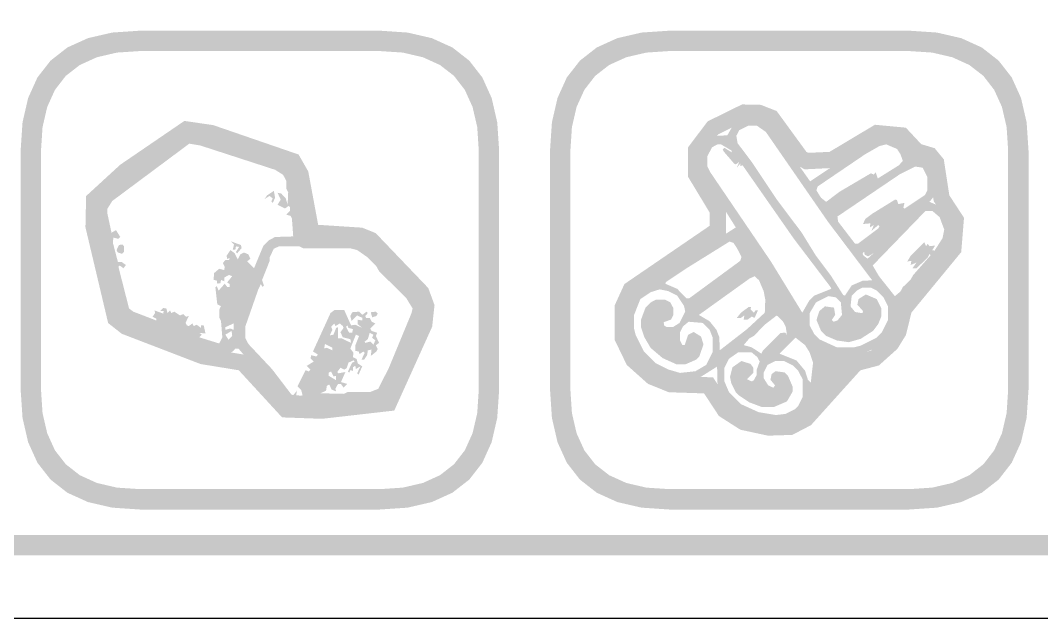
# Model space of a CAD drawing. Header units: millimetres. Extents: x 6 to 297, y 55 to 451.
# Drawn here: x 244.7 to 264.76, y 362.16 to 373.9 of the extents above; entities that cross this region are included whole.
import ezdxf

# ---------------------------------------------------------------- set-up
doc = ezdxf.new("R2010")
doc.units = ezdxf.units.MM
doc.layers.add('CUT', color=1, linetype='Continuous')
doc.layers.add('RASTER', color=7, linetype='Continuous')

msp = doc.modelspace()

# ---------------------------------------------------------------- hatches: boundary and pattern name
at = {"layer": 'RASTER'}
h = msp.add_hatch(color=7, dxfattribs=at)
h.paths.add_polyline_path([(208.2, 378.8), (208.234, 379.316), (208.337, 379.763), (208.509, 380.141), (208.75, 380.45), (209.059, 380.691), (209.438, 380.862), (209.884, 380.966), (210.4, 381), (267.6, 381), (268.116, 380.966), (268.563, 380.862), (268.941, 380.691), (269.25, 380.45), (269.491, 380.141), (269.663, 379.763), (269.766, 379.316), (269.8, 378.8), (269.8, 365.6), (269.766, 365.084), (269.662, 364.638), (269.491, 364.259), (269.25, 363.95), (268.941, 363.709), (268.563, 363.538), (268.116, 363.434), (267.6, 363.4), (210.4, 363.4), (209.884, 363.434), (209.438, 363.538), (209.059, 363.709), (208.75, 363.95), (208.509, 364.259), (208.337, 364.638), (208.234, 365.084), (208.2, 365.6)])
h.paths.add_polyline_path([(208.6, 378.8), (208.6, 365.6), (208.628, 365.178), (208.712, 364.813), (208.853, 364.503), (209.05, 364.25), (209.303, 364.053), (209.613, 363.912), (209.978, 363.828), (210.4, 363.8), (267.6, 363.8), (268.022, 363.828), (268.388, 363.912), (268.697, 364.053), (268.95, 364.25), (269.147, 364.503), (269.287, 364.813), (269.372, 365.178), (269.4, 365.6), (269.4, 378.8), (269.372, 379.222), (269.287, 379.588), (269.147, 379.897), (268.95, 380.15), (268.697, 380.347), (268.388, 380.488), (268.022, 380.572), (267.6, 380.6), (210.4, 380.6), (209.978, 380.572), (209.613, 380.488), (209.303, 380.347), (209.05, 380.15), (208.853, 379.897), (208.712, 379.588), (208.628, 379.222), (208.6, 378.8)], flags=0)
h = msp.add_hatch(color=7, dxfattribs=at)
h.paths.add_polyline_path([(244.7, 371.35), (244.737, 371.901), (244.847, 372.378), (245.03, 372.782), (245.288, 373.112), (245.618, 373.37), (246.022, 373.553), (246.499, 373.663), (247.05, 373.7), (251.75, 373.7), (252.301, 373.663), (252.778, 373.553), (253.182, 373.37), (253.513, 373.112), (253.77, 372.782), (253.953, 372.378), (254.063, 371.901), (254.1, 371.35), (254.1, 366.65), (254.063, 366.099), (253.953, 365.622), (253.77, 365.218), (253.513, 364.888), (253.182, 364.63), (252.778, 364.447), (252.301, 364.337), (251.75, 364.3), (247.05, 364.3), (246.499, 364.337), (246.022, 364.447), (245.618, 364.63), (245.288, 364.888), (245.03, 365.218), (244.847, 365.622), (244.737, 366.099), (244.7, 366.65)])
h.paths.add_polyline_path([(245.1, 371.35), (245.1, 366.65), (245.13, 366.193), (245.222, 365.797), (245.374, 365.462), (245.588, 365.188), (245.862, 364.974), (246.197, 364.822), (246.593, 364.73), (247.05, 364.7), (251.75, 364.7), (252.207, 364.73), (252.603, 364.822), (252.938, 364.974), (253.213, 365.188), (253.426, 365.462), (253.578, 365.797), (253.67, 366.193), (253.7, 366.65), (253.7, 371.35), (253.67, 371.807), (253.578, 372.203), (253.426, 372.538), (253.213, 372.813), (252.938, 373.026), (252.603, 373.178), (252.207, 373.27), (251.75, 373.3), (247.05, 373.3), (246.593, 373.27), (246.197, 373.178), (245.862, 373.026), (245.587, 372.813), (245.374, 372.538), (245.222, 372.203), (245.13, 371.807), (245.1, 371.35)], flags=0)
h = msp.add_hatch(color=7, dxfattribs=at)
h.paths.add_polyline_path([(255.1, 371.35), (255.137, 371.901), (255.247, 372.378), (255.43, 372.782), (255.688, 373.112), (256.018, 373.37), (256.422, 373.553), (256.899, 373.663), (257.45, 373.7), (262.15, 373.7), (262.701, 373.663), (263.178, 373.553), (263.582, 373.37), (263.913, 373.112), (264.17, 372.782), (264.353, 372.378), (264.463, 371.901), (264.5, 371.35), (264.5, 366.65), (264.463, 366.099), (264.353, 365.622), (264.17, 365.218), (263.913, 364.888), (263.582, 364.63), (263.178, 364.447), (262.701, 364.337), (262.15, 364.3), (257.45, 364.3), (256.899, 364.337), (256.422, 364.447), (256.018, 364.63), (255.687, 364.888), (255.43, 365.218), (255.247, 365.622), (255.137, 366.099), (255.1, 366.65)])
h.paths.add_polyline_path([(255.5, 371.35), (255.5, 366.65), (255.53, 366.193), (255.622, 365.797), (255.774, 365.462), (255.987, 365.188), (256.262, 364.974), (256.597, 364.822), (256.993, 364.73), (257.45, 364.7), (262.15, 364.7), (262.607, 364.73), (263.003, 364.822), (263.338, 364.974), (263.613, 365.188), (263.826, 365.462), (263.978, 365.797), (264.07, 366.193), (264.1, 366.65), (264.1, 371.35), (264.07, 371.807), (263.978, 372.203), (263.826, 372.538), (263.613, 372.813), (263.338, 373.026), (263.003, 373.178), (262.607, 373.27), (262.15, 373.3), (257.45, 373.3), (256.993, 373.27), (256.597, 373.178), (256.262, 373.026), (255.987, 372.813), (255.774, 372.538), (255.622, 372.203), (255.53, 371.807), (255.5, 371.35)], flags=0)
h = msp.add_hatch(color=7, dxfattribs=at)
h.paths.add_polyline_path([(258.872, 372.252), (259.241, 372.244), (259.552, 372.123), (260.136, 371.322), (260.175, 371.302), (260.591, 371.321), (261.482, 371.853), (262.09, 371.796), (262.393, 371.472), (262.656, 371.393), (262.836, 371.174), (262.944, 370.469), (263.233, 370.027), (263.178, 369.353), (262.201, 368.167), (262.09, 367.723), (261.924, 367.454), (261.56, 367.128), (261.197, 367.033), (260.226, 365.956), (259.86, 365.765), (259.382, 365.75), (258.839, 365.867), (258.418, 366.136), (258.126, 366.58), (257.435, 366.602), (257.024, 366.767), (256.608, 367.138), (256.371, 367.628), (256.371, 368.309), (256.561, 368.726), (258.239, 369.872), (258.239, 370.125), (257.81, 370.834), (257.81, 371.408), (258.197, 371.92)])
h.paths.add_polyline_path([(258.943, 371.93), (258.406, 371.666), (258.13, 371.301), (258.13, 370.924), (258.559, 370.214), (258.559, 369.703), (256.815, 368.512), (256.691, 368.239), (256.691, 367.702), (256.868, 367.335), (257.195, 367.043), (257.501, 366.92), (258.303, 366.895), (258.648, 366.369), (258.963, 366.168), (259.411, 366.071), (259.777, 366.083), (260.027, 366.213), (261.024, 367.319), (261.404, 367.418), (261.676, 367.662), (261.792, 367.848), (261.908, 368.315), (262.867, 369.479), (262.905, 369.943), (262.638, 370.352), (262.533, 371.039), (262.471, 371.115), (262.219, 371.19), (261.939, 371.489), (261.556, 371.525), (260.686, 371.006), (260.104, 370.978), (259.922, 371.072), (259.348, 371.858), (259.177, 371.925), (258.943, 371.93)], flags=0)
h = msp.add_hatch(color=7, dxfattribs=at)
h.paths.add_polyline_path([(258.938, 371.994), (259.162, 372.004), (259.406, 371.88), (260.21, 370.742), (261.261, 371.445), (261.573, 371.602), (261.84, 371.602), (262.018, 371.512), (262.085, 371.445), (262.199, 371.224), (262.41, 371.2), (262.554, 371.11), (262.677, 370.866), (262.677, 370.564), (262.62, 370.42), (262.554, 370.34), (262.788, 370.239), (262.888, 370.139), (263.012, 369.828), (262.979, 369.593), (262.821, 369.315), (261.931, 368.264), (261.907, 368.02), (261.84, 367.819), (261.75, 367.675), (261.516, 367.474), (261.06, 367.293), (260.913, 367.106), (260.726, 366.925), (260.679, 366.838), (260.424, 366.59), (260.377, 366.503), (260.009, 366.135), (259.765, 366.011), (259.296, 366.011), (258.961, 366.111), (258.683, 366.269), (258.549, 366.403), (258.425, 366.614), (258.392, 366.714), (258.382, 367.106), (258.024, 366.881), (257.789, 366.815), (257.522, 366.848), (257.143, 367.005), (257.043, 367.072), (256.775, 367.374), (256.618, 367.718), (256.618, 367.886), (256.584, 367.953), (256.651, 368.321), (256.808, 368.599), (258.75, 369.838), (258.369, 370.44), (258.181, 370.688), (258.057, 370.933), (258.024, 371.167), (258.134, 371.458), (258.215, 371.545), (258.392, 371.636), (258.583, 371.646), (258.717, 371.88)])
h.paths.add_polyline_path([(258.995, 371.836), (258.817, 371.746), (258.76, 371.636), (258.784, 371.492), (259.072, 371.11), (259.554, 370.387), (260.043, 369.737), (260.324, 369.282), (260.612, 368.9), (260.859, 368.512), (260.893, 368.499), (261.027, 368.699), (261.238, 368.79), (261.429, 368.8), (260.558, 369.952), (259.339, 371.713), (259.162, 371.836)], flags=0)
h.paths.add_polyline_path([(258.392, 371.468), (258.282, 371.411), (258.191, 371.234), (258.191, 371.033), (258.248, 370.922), (259.44, 369.168), (260.056, 368.164), (260.19, 368.398), (260.29, 368.499), (260.625, 368.632), (260.612, 368.666), (259.889, 369.617), (258.884, 371.056), (258.837, 371.043), (258.837, 371.09), (258.77, 371.01), (258.817, 371.123), (258.75, 371.076), (258.717, 371.09), (258.516, 371.324), (258.492, 371.368), (258.526, 371.401), (258.67, 371.311), (258.67, 371.344), (258.459, 371.468)], flags=0)
h.paths.add_polyline_path([(261.706, 371.468), (261.573, 371.435), (261.295, 371.277), (260.357, 370.641), (260.334, 370.564), (260.424, 370.42), (260.525, 370.34), (260.792, 370.541), (261.362, 370.876), (261.405, 370.899), (261.462, 370.876), (261.496, 370.922), (261.539, 370.799), (261.951, 371.056), (262.031, 371.143), (261.984, 371.277), (261.917, 371.378)], flags=0)
h.paths.add_polyline_path([(262.276, 371.033), (261.964, 370.876), (260.746, 370.052), (260.759, 369.952), (261.094, 369.516), (261.147, 369.516), (261.549, 369.818), (261.573, 369.861), (261.549, 369.885), (261.415, 369.771), (261.462, 369.885), (261.382, 369.838), (261.395, 369.918), (261.248, 369.905), (261.295, 370.005), (261.429, 370.106), (261.884, 370.387), (261.917, 370.373), (261.941, 370.296), (262.065, 370.32), (262.041, 370.229), (262.065, 370.206), (262.466, 370.474), (262.51, 370.564), (262.51, 370.832), (262.42, 371.01)], flags=0)
h.paths.add_polyline_path([(262.477, 370.162), (261.439, 369.091), (261.563, 368.88), (261.874, 368.489), (261.984, 368.579), (262.031, 368.666), (262.185, 368.813), (262.232, 368.9), (262.577, 369.292), (262.554, 369.315), (262.52, 369.248), (262.299, 369.034), (262.219, 369.034), (262.299, 369.148), (262.185, 369.101), (262.199, 369.182), (262.118, 369.168), (262.185, 369.282), (262.453, 369.55), (262.487, 369.469), (262.52, 369.516), (262.554, 369.469), (262.667, 369.483), (262.61, 369.392), (262.654, 369.382), (262.811, 369.627), (262.845, 369.794), (262.754, 370.039), (262.61, 370.162)], flags=0)
h.paths.add_polyline_path([(258.626, 369.56), (257.779, 369.034), (257.378, 368.766), (257.364, 368.733), (257.599, 368.632), (257.779, 368.445), (257.833, 368.445), (258.837, 369.182), (258.861, 369.259), (258.77, 369.436), (258.703, 369.536)], flags=0)
h.paths.add_polyline_path([(261.271, 369.359), (261.238, 369.325), (261.261, 369.282), (261.338, 369.225), (261.462, 369.336), (261.348, 369.269), (261.281, 369.302)], flags=0)
h.paths.add_polyline_path([(259.119, 368.88), (259.018, 368.833), (258.024, 368.12), (258.235, 367.996), (258.369, 367.829), (258.425, 367.685), (258.436, 367.427), (258.971, 367.842), (259.319, 368.164), (259.329, 368.422), (259.296, 368.589), (259.206, 368.8)], flags=0)
h.paths.add_polyline_path([(261.238, 368.656), (261.127, 368.599), (261.027, 368.499), (261.003, 368.288), (261.094, 368.177), (261.238, 368.154), (261.248, 368.197), (261.137, 368.321), (261.161, 368.432), (261.305, 368.522), (261.516, 368.432), (261.606, 368.254), (261.606, 368.087), (261.549, 367.943), (261.449, 367.809), (261.204, 367.652), (260.97, 367.585), (260.736, 367.618), (260.525, 367.708), (260.424, 367.809), (260.334, 368.02), (260.391, 368.197), (260.501, 368.288), (260.679, 368.264), (260.702, 368.12), (260.635, 368.02), (260.669, 367.986), (260.746, 368.01), (260.836, 368.12), (260.813, 368.365), (260.712, 368.465), (260.568, 368.489), (260.324, 368.365), (260.2, 368.154), (260.2, 367.919), (260.29, 367.742), (260.391, 367.641), (260.736, 367.484), (261.07, 367.484), (261.204, 367.518), (261.516, 367.675), (261.616, 367.775), (261.74, 368.02), (261.74, 368.288), (261.65, 368.465), (261.516, 368.599), (261.405, 368.656)], flags=0)
h.paths.add_polyline_path([(257.254, 368.622), (257.076, 368.566), (256.875, 368.432), (256.751, 368.12), (256.751, 367.852), (256.785, 367.718), (256.942, 367.407), (257.177, 367.173), (257.421, 367.049), (257.655, 366.982), (257.957, 367.015), (258.168, 367.139), (258.292, 367.384), (258.292, 367.685), (258.235, 367.829), (258.101, 367.963), (257.823, 367.986), (257.712, 367.896), (257.655, 367.785), (257.655, 367.618), (257.699, 367.528), (257.746, 367.528), (257.813, 367.729), (257.923, 367.785), (258.067, 367.695), (258.114, 367.541), (258.034, 367.307), (257.967, 367.24), (257.756, 367.149), (257.588, 367.149), (257.311, 367.273), (257.076, 367.474), (256.952, 367.685), (256.885, 367.886), (256.885, 368.02), (256.976, 368.264), (257.076, 368.365), (257.187, 368.422), (257.354, 368.422), (257.465, 368.365), (257.522, 368.254), (257.522, 368.12), (257.478, 368.03), (257.331, 367.976), (257.344, 367.909), (257.388, 367.886), (257.522, 367.886), (257.645, 367.963), (257.756, 368.187), (257.732, 368.298), (257.599, 368.499), (257.421, 368.589)], flags=0)
h.paths.add_polyline_path([(259.005, 368.278), (259.052, 368.278), (259.038, 368.231), (259.105, 368.164), (259.139, 368.211), (259.185, 368.211), (259.119, 368.063), (259.062, 368.087), (258.985, 368.03), (258.904, 368.03), (258.918, 368.11), (258.851, 368.063), (258.77, 368.063), (258.851, 368.164)], flags=0)
h.paths.add_polyline_path([(259.554, 368.11), (259.319, 367.929), (259.105, 367.708), (259.018, 367.662), (258.904, 367.528), (259.062, 367.484), (259.252, 367.36), (259.286, 367.427), (259.621, 367.762), (259.721, 367.775), (259.755, 367.729), (259.731, 367.886), (259.674, 367.996)], flags=0)
h.paths.add_polyline_path([(259.922, 367.675), (259.607, 367.36), (259.942, 367.226), (260.11, 367.025), (260.166, 366.848), (260.223, 366.791), (260.267, 367.183), (260.2, 367.384), (260.11, 367.528)], flags=0)
h.paths.add_polyline_path([(258.794, 367.384), (258.616, 367.26), (258.526, 367.082), (258.526, 366.815), (258.616, 366.604), (258.851, 366.369), (259.196, 366.212), (259.54, 366.155), (259.731, 366.178), (259.909, 366.269), (259.976, 366.336), (260.066, 366.513), (260.066, 366.848), (259.976, 367.025), (259.875, 367.126), (259.698, 367.216), (259.53, 367.216), (259.373, 367.139), (259.296, 366.982), (259.296, 366.881), (259.386, 366.738), (259.487, 366.691), (259.52, 366.738), (259.43, 366.848), (259.453, 366.958), (259.53, 367.015), (259.708, 366.992), (259.775, 366.925), (259.865, 366.714), (259.865, 366.614), (259.755, 366.423), (259.497, 366.312), (259.262, 366.312), (259.018, 366.403), (258.817, 366.537), (258.75, 366.604), (258.66, 366.781), (258.636, 366.905), (258.683, 367.092), (258.861, 367.216), (259.038, 367.159), (259.095, 367.082), (259.095, 366.982), (258.971, 366.858), (259.062, 366.815), (259.105, 366.838), (259.162, 366.948), (259.162, 367.049), (259.219, 367.206), (259.172, 367.293), (259.062, 367.384)], flags=0)
h = msp.add_hatch(color=7, dxfattribs=at)
h.paths.add_polyline_path([(247.916, 371.928), (248.48, 371.847), (250.16, 371.269), (250.35, 370.937), (250.545, 369.889), (251.41, 369.833), (251.675, 369.726), (252.708, 368.648), (252.831, 368.313), (252.784, 367.888), (252.04, 366.243), (250.622, 366.081), (249.836, 366.109), (248.985, 367.034), (248.235, 367.156), (246.687, 367.75), (246.419, 367.96), (245.973, 369.841), (245.986, 370.454), (246.657, 371.069)])
h.paths.add_polyline_path([(247.994, 371.593), (246.856, 370.818), (246.303, 370.311), (246.294, 369.876), (246.705, 368.143), (246.847, 368.031), (248.319, 367.467), (249.146, 367.332), (249.981, 366.424), (250.609, 366.401), (251.823, 366.54), (252.471, 367.973), (252.505, 368.273), (252.43, 368.474), (251.491, 369.455), (251.338, 369.517), (250.276, 369.586), (250.045, 370.825), (249.942, 371.006), (248.405, 371.535), (247.994, 371.593)], flags=0)
h = msp.add_hatch(color=7, dxfattribs=at)
h.paths.add_polyline_path([(248.024, 371.691), (248.087, 371.702), (248.6, 371.555), (249.809, 371.152), (250.004, 371.053), (250.139, 370.786), (250.311, 369.639), (251.312, 369.613), (251.47, 369.551), (251.763, 369.294), (251.887, 369.125), (252.422, 368.598), (252.532, 368.451), (252.595, 368.33), (252.595, 368.11), (251.873, 366.45), (251.605, 366.388), (250.726, 366.351), (250.652, 366.314), (249.993, 366.314), (249.725, 366.56), (249.674, 366.655), (249.505, 366.816), (249.454, 366.912), (248.977, 367.461), (248.919, 367.461), (248.867, 367.403), (248.673, 367.304), (248.453, 367.341), (246.914, 367.927), (246.72, 368.026), (246.646, 368.099), (246.547, 368.367), (246.327, 369.466), (246.218, 369.833), (246.181, 370.236), (246.28, 370.43), (246.39, 370.54), (247.709, 371.53)])
h.paths.add_polyline_path([(248.013, 371.482), (246.5, 370.357), (246.401, 370.199), (246.401, 370.126), (246.485, 369.734), (246.573, 369.785), (246.657, 369.65), (246.621, 369.613), (246.522, 369.639), (246.511, 369.54), (246.61, 369.162), (246.683, 369.162), (246.767, 369.1), (246.72, 369.037), (246.646, 369.089), (246.621, 369.063), (246.83, 368.246), (246.914, 368.184), (247.365, 368.011), (247.365, 368.048), (247.291, 368.085), (247.343, 368.158), (247.328, 368.209), (247.5, 368.147), (247.511, 368.195), (247.438, 368.195), (247.5, 368.257), (247.563, 368.246), (247.585, 368.158), (247.636, 368.209), (247.658, 368.158), (247.72, 368.184), (247.83, 368.11), (247.892, 368.136), (247.951, 368.085), (248.002, 368.099), (247.94, 367.964), (247.966, 367.916), (248.002, 367.901), (248.076, 367.953), (248.098, 367.901), (248.16, 367.927), (248.244, 367.865), (248.244, 367.916), (248.296, 367.916), (248.332, 367.755), (248.208, 367.769), (248.259, 367.733), (248.208, 367.681), (248.6, 367.56), (248.662, 367.681), (248.636, 368), (248.6, 368.074), (248.6, 368.22), (248.636, 368.293), (248.563, 368.33), (248.526, 368.66), (248.552, 368.686), (248.589, 368.598), (248.71, 368.733), (248.757, 368.671), (248.809, 368.671), (248.809, 368.722), (248.757, 368.759), (248.856, 368.88), (248.794, 368.906), (248.699, 368.854), (248.699, 368.781), (248.636, 368.807), (248.625, 368.744), (248.563, 368.733), (248.552, 368.796), (248.49, 368.807), (248.501, 368.942), (248.6, 369.026), (248.699, 369.001), (248.71, 369.063), (248.673, 369.136), (248.721, 369.199), (248.794, 369.199), (248.809, 369.235), (248.757, 369.221), (248.746, 369.283), (248.82, 369.393), (248.904, 369.331), (248.966, 369.21), (249.014, 369.309), (249.087, 369.345), (249.175, 369.309), (249.212, 369.221), (249.15, 369.173), (249.285, 369.037), (249.468, 369.477), (249.578, 369.587), (249.699, 369.65), (250.055, 369.661), (250.029, 370.016), (250.004, 370.064), (249.919, 370.089), (249.993, 370.163), (249.993, 370.236), (249.967, 370.262), (249.894, 370.21), (249.747, 370.284), (249.809, 370.383), (249.747, 370.518), (249.82, 370.503), (249.908, 370.408), (249.945, 370.284), (249.956, 370.529), (249.919, 370.602), (249.919, 370.749), (249.857, 370.87), (249.699, 370.969), (248.233, 371.445)], flags=0)
h.paths.add_polyline_path([(249.674, 370.555), (249.699, 370.419), (249.652, 370.32), (249.626, 370.346), (249.652, 370.408), (249.589, 370.456), (249.49, 370.394), (249.542, 370.467)], flags=0)
h.paths.add_polyline_path([(248.831, 369.565), (249.029, 369.492), (249.04, 369.43), (248.955, 369.331), (248.93, 369.356), (248.992, 369.455), (248.93, 369.466), (248.919, 369.404), (248.867, 369.404), (248.893, 369.503)], flags=0)
h.paths.add_polyline_path([(246.632, 369.492), (246.694, 369.503), (246.731, 369.466), (246.731, 369.356), (246.694, 369.32), (246.61, 369.345), (246.584, 369.393)], flags=0)
h.paths.add_polyline_path([(249.773, 369.466), (249.674, 369.419), (249.589, 369.246), (249.589, 369.173), (249.443, 368.807), (249.479, 368.697), (249.454, 368.671), (249.417, 368.722), (249.369, 368.623), (249.113, 367.89), (249.113, 367.67), (249.175, 367.549), (249.637, 367.058), (250.018, 366.56), (250.055, 366.545), (250.128, 366.633), (250.113, 366.545), (250.212, 366.534), (250.238, 366.545), (250.212, 366.644), (250.139, 366.717), (250.297, 367.036), (250.359, 367.011), (250.396, 367.047), (250.322, 367.121), (250.458, 367.205), (250.396, 367.267), (250.407, 367.33), (250.506, 367.304), (250.542, 367.341), (250.443, 367.403), (250.788, 368.158), (250.872, 368.22), (251.055, 368.22), (251.191, 367.916), (251.275, 367.927), (251.411, 367.865), (251.323, 367.938), (251.323, 368.026), (251.411, 368.011), (251.411, 368.063), (251.312, 368.11), (251.202, 368), (251.176, 368.099), (251.213, 368.173), (251.349, 368.184), (251.411, 368.121), (251.495, 368.184), (251.521, 368.158), (251.47, 368.099), (251.484, 368.063), (251.557, 368.063), (251.594, 367.989), (251.667, 367.953), (251.568, 367.854), (251.594, 367.806), (251.704, 367.769), (251.678, 367.707), (251.741, 367.571), (251.678, 367.524), (251.715, 367.45), (251.689, 367.403), (251.579, 367.315), (251.594, 367.44), (251.521, 367.425), (251.506, 367.33), (251.448, 367.242), (251.396, 367.242), (251.459, 367.377), (251.433, 367.403), (251.36, 367.352), (251.338, 367.403), (251.275, 367.414), (251.275, 367.524), (251.349, 367.707), (251.286, 367.733), (251.176, 367.461), (251.239, 367.377), (251.228, 367.293), (251.301, 367.256), (251.323, 367.168), (251.411, 367.11), (251.338, 366.948), (251.312, 366.974), (251.374, 367.11), (251.286, 367.058), (251.275, 367.121), (251.228, 367.095), (251.228, 367.022), (251.176, 367.036), (251.154, 366.985), (251.129, 367.011), (251.213, 367.183), (251.264, 367.205), (251.239, 367.231), (251.14, 367.183), (251.103, 367.073), (251.055, 367.047), (250.982, 367.084), (250.92, 367), (250.945, 366.974), (251.081, 367), (250.993, 366.802), (251.118, 366.765), (251.044, 366.692), (250.993, 366.765), (250.934, 366.765), (250.883, 366.67), (250.898, 366.619), (250.81, 366.655), (250.762, 366.754), (250.715, 366.728), (250.7, 366.633), (250.59, 366.582), (251.055, 366.571), (251.129, 366.608), (251.568, 366.608), (251.726, 366.67), (251.935, 367.084), (252.375, 368.147), (252.4, 368.246), (252.276, 368.451), (251.741, 368.979), (251.689, 369.074), (251.506, 369.257), (251.312, 369.393), (251.165, 369.43), (250.249, 369.43), (250.176, 369.466)], flags=0)
h.paths.add_polyline_path([(251.579, 368.173), (251.678, 368.184), (251.715, 368.147), (251.689, 368.099), (251.605, 368.074)], flags=0)
h.paths.add_polyline_path([(248.882, 367.953), (248.721, 367.879), (248.721, 367.828), (248.82, 367.854), (248.882, 367.828)], flags=0)
h.paths.add_polyline_path([(250.861, 367.953), (250.799, 367.89), (250.824, 367.828), (250.773, 367.718), (250.846, 367.733), (250.898, 367.865), (250.934, 367.879), (250.934, 367.659), (251.008, 367.659), (251.191, 367.571), (251.176, 367.645), (251.03, 367.681), (250.982, 367.78), (251.044, 367.865), (251.03, 367.901), (250.971, 367.953), (250.883, 367.901)], flags=0)
h.paths.add_polyline_path([(251.118, 367.916), (251.092, 367.89), (251.154, 367.769), (251.213, 367.769), (251.228, 367.843), (251.14, 367.865)], flags=0)
h.paths.add_polyline_path([(248.845, 367.806), (248.721, 367.733), (248.783, 367.634), (248.856, 367.707)], flags=0)
h.paths.add_polyline_path([(251.557, 367.769), (251.521, 367.645), (251.459, 367.597), (251.47, 367.571), (251.568, 367.597), (251.631, 367.535), (251.667, 367.623), (251.605, 367.67), (251.631, 367.733)], flags=0)
h.paths.add_polyline_path([(250.678, 367.549), (250.663, 367.461), (250.715, 367.476), (250.824, 367.425), (250.824, 367.476)], flags=0)
h.paths.add_polyline_path([(250.799, 367.011), (250.751, 366.985), (250.751, 366.926), (250.898, 366.838), (250.898, 366.926), (250.846, 366.912)], flags=0)

# ---------------------------------------------------------------- linework, layer by layer
at = {"layer": 'CUT'}
msp.add_lwpolyline([(268.001, 362.16), (209.999, 362.16)], dxfattribs=at)

doc.saveas('drawing.dxf')
